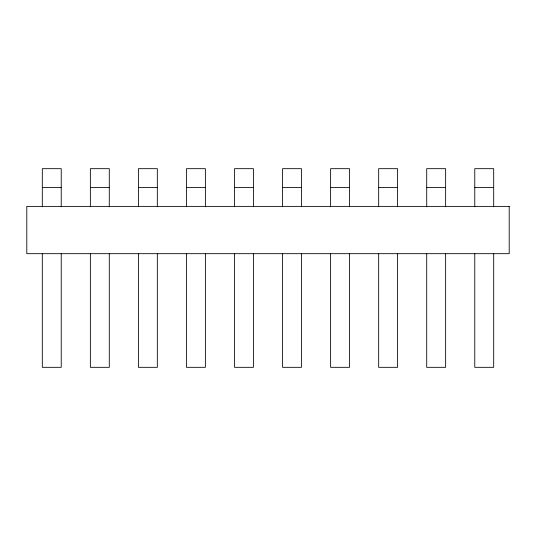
<?xml version="1.0" encoding="UTF-8"?>
<svg xmlns="http://www.w3.org/2000/svg" width="536" height="536" viewBox="0 0 536 536"><rect width="100%" height="100%" fill="white"/><g stroke="black" fill="none" stroke-linecap="round" stroke-linejoin="round"><path stroke-width="0.8" d="M42.311 187.6L61.231 187.6M90.363 187.6L109.284 187.6M138.415 187.6L157.329 187.6M186.468 187.6L205.382 187.6M234.513 187.6L253.434 187.6M282.566 187.6L301.487 187.6M330.618 187.6L349.532 187.6M378.671 187.6L397.585 187.6M426.716 187.6L445.637 187.6M474.769 187.6L493.69 187.6M493.69 206.822L493.69 168.679L474.769 168.679L474.769 206.822M493.69 253.635L493.69 367.321L474.769 367.321L474.769 253.635M445.637 206.822L445.637 168.679L426.716 168.679L426.716 206.822M445.637 253.635L445.637 367.321L426.716 367.321L426.716 253.635M397.585 206.822L397.585 168.679L378.671 168.679L378.671 206.822M397.585 253.635L397.585 367.321L378.671 367.321L378.671 253.635M349.532 206.822L349.532 168.679L330.618 168.679L330.618 206.822M349.532 253.635L349.532 367.321L330.618 367.321L330.618 253.635M301.487 206.822L301.487 168.679L282.566 168.679L282.566 206.822M301.487 253.635L301.487 367.321L282.566 367.321L282.566 253.635M253.434 206.822L253.434 168.679L234.513 168.679L234.513 206.822M253.434 253.635L253.434 367.321L234.513 367.321L234.513 253.635M205.382 206.822L205.382 168.679L186.468 168.679L186.468 206.822M205.382 253.635L205.382 367.321L186.468 367.321L186.468 253.635M157.329 206.822L157.329 168.679L138.415 168.679L138.415 206.822M157.329 253.635L157.329 367.321L138.415 367.321L138.415 253.635M109.284 206.822L109.284 168.679L90.363 168.679L90.363 206.822M109.284 253.635L109.284 367.321L90.363 367.321L90.363 253.635M61.231 206.822L61.231 168.679L42.311 168.679L42.311 206.822M61.231 253.635L61.231 367.321L42.311 367.321L42.311 253.635M509.2 206.387L26.8 206.387L26.8 253.682L509.2 253.682L509.2 206.387"/></g></svg>
